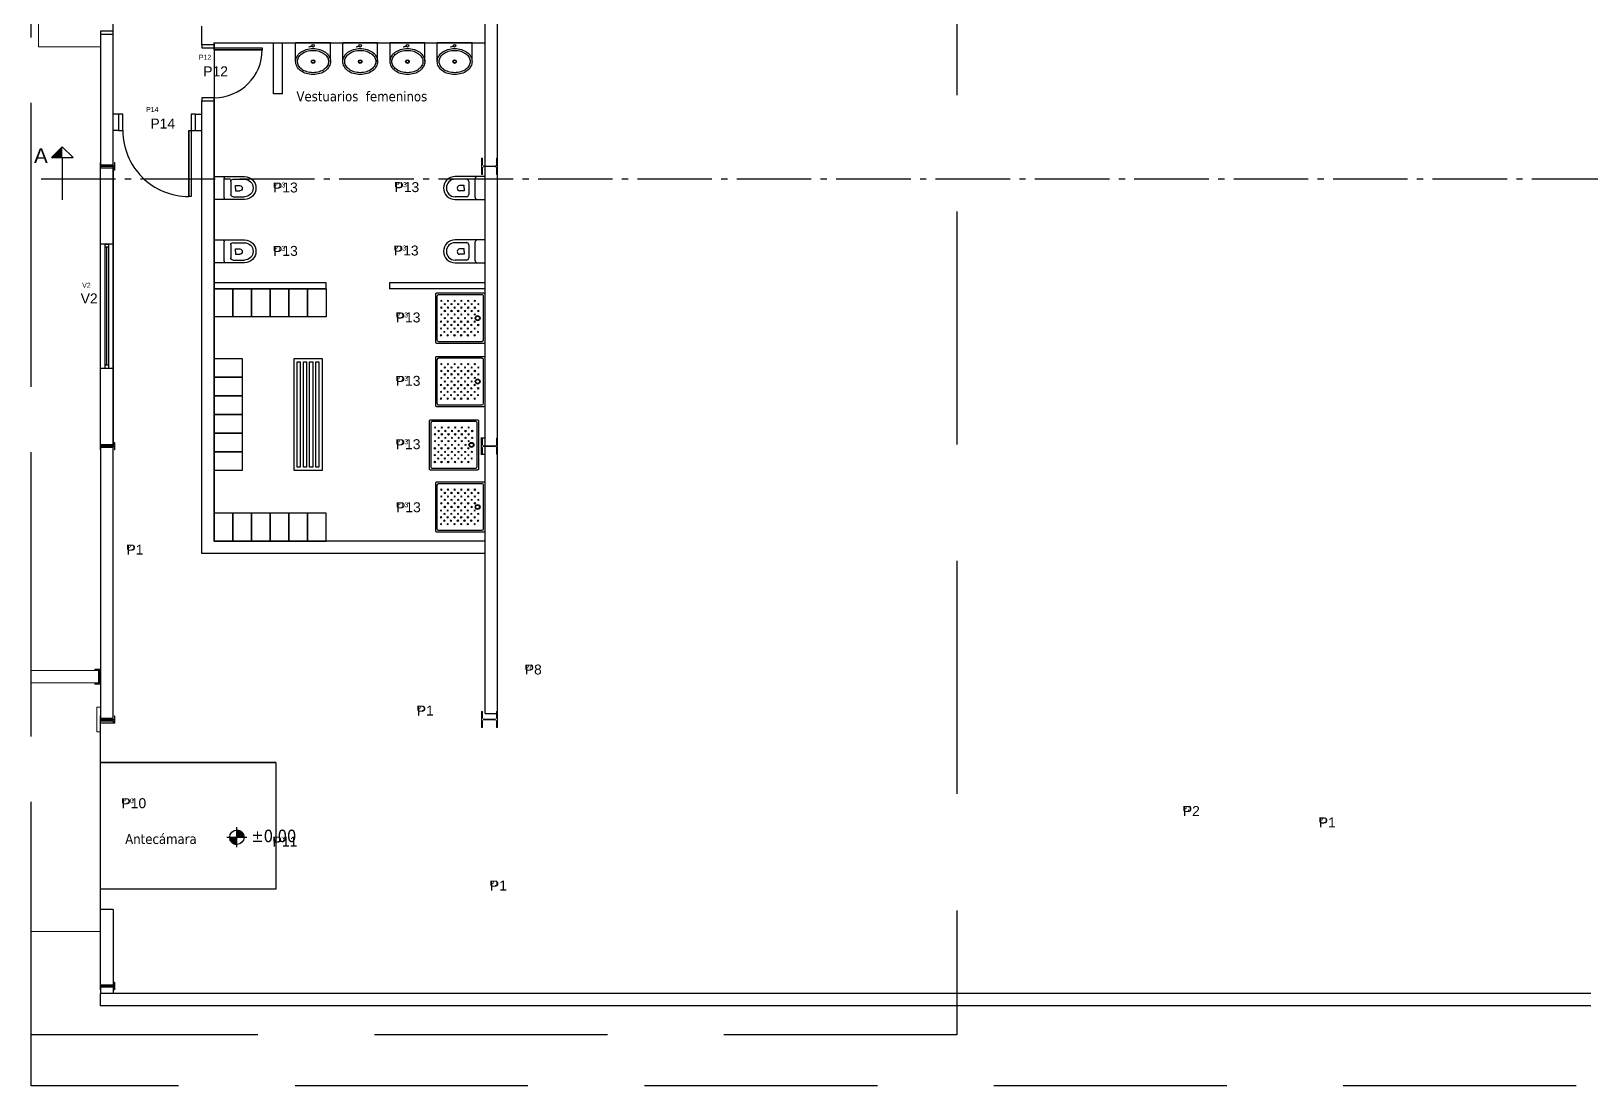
# Model space of a CAD drawing. Header units: metres. Extents: x 335 to 416, y -99 to 49.
# Drawn here: x 334.88 to 359.99, y -98.77 to -81.8 of the extents above; entities that cross this region are included whole.
import ezdxf

# ---------------------------------------------------------------- set-up
doc = ezdxf.new("R2010")
doc.units = ezdxf.units.M
doc.linetypes.add('ACAD_ISO04W100', pattern=[30, 24, -3, 0, -3])
doc.linetypes.add('HIDDEN', pattern=[0.375, 0.25, -0.125])
for name, color, linetype in [('00.02 TEXTO 2', 8, 'Continuous'), ('00.03 EJES SECCIONES', 2, 'Continuous'), ('05.01 TABIQUERÍA EXISTENTE', 8, 'Continuous'), ('05.02 CERRAMIENTOS ALVEOLARES', 8, 'Continuous'), ('05.02 CERRAMIENTOS BLOQUES', 7, 'Continuous'), ('05.04 ENFOSCADO ALICATADO', 251, 'Continuous'), ('05.04 TRASD OMEGA PLADUR', 251, 'Continuous'), ('06.02 PAVIMENTOS', 8, 'Continuous'), ('07.01 CARPINTERIA', 253, 'Continuous'), ('07.01 CARPINTERIA MEMORIA 1_100', 5, 'Continuous'), ('07.01 CARPINTERIA MEMORIA 1_50', 5, 'Continuous'), ('07.01 CARPINTERIA PANEL MEMORIA 1_100', 150, 'Continuous'), ('07.01 CARPINTERIA PANEL MEMORIA 1_50', 5, 'Continuous'), ('10.02 MOBILIARIO', 4, 'Continuous'), ('10.02 SANITARIO', 4, 'Continuous')]:
    doc.layers.add(name, color=color, linetype=linetype)
doc.layers.add('01.01 URBANIZACIÓN', color=8, linetype='Continuous', lineweight=5)
doc.layers.add('04.01 PILARES', color=7, linetype='Continuous', lineweight=5)
doc.layers.add('99_NO_IMPRIME', color=7, linetype='Continuous', plot=False)
doc.styles.add('Civilport', font='tahoma.ttf')
doc.styles.get("Standard").update_dxf_attribs({"font": 'arial.ttf'})

# ---------------------------------------------------------------- blocks, each defined once
blk = doc.blocks.new('0ipe0240')
at = {"ltscale": 0.009}
for p, q in [((-0.06, 0.1102), (-0.06, 0.12)), ((-0.06, 0.12), (0.06, 0.12)), ((-0.06, 0.1102), (-0.0151, 0.1102)), ((-0.0031, -0.0982), (-0.0031, 0.0982)), ((-0.0031, 0), (0.0031, 0)), ((0.0031, -0.0982), (0.0031, 0.0982)), ((0.06, 0.1102), (0.0151, 0.1102)), ((0.06, 0.12), (0.06, 0.1102)), ((-0.0151, -0.1102), (-0.06, -0.1102)), ((-0.06, -0.12), (-0.06, -0.1102)), ((0.06, -0.12), (-0.06, -0.12)), ((0.0151, -0.1102), (0.06, -0.1102)), ((0.06, -0.1102), (0.06, -0.12))]:
    blk.add_line(p, q, dxfattribs=at)
for centre, start, end in [((-0.0151, 0.0982), 0, 90), ((0.0151, 0.0982), 90, 180), ((-0.0151, -0.0982), 270, 0), ((0.0151, -0.0982), 180, 270)]:
    blk.add_arc(centre, 0.012, start, end, dxfattribs=at)
blk = doc.blocks.new('0heb0260')
at = {"ltscale": 0.009}
for p, q in [((-0.13, 0.1125), (-0.13, 0.13)), ((-0.13, 0.13), (0.13, 0.13)), ((-0.029, 0.1125), (-0.13, 0.1125)), ((-0.005, -0.0885), (-0.005, 0.0885)), ((0.005, 0), (-0.005, 0)), ((0.005, -0.0885), (0.005, 0.0885)), ((0.029, 0.1125), (0.13, 0.1125)), ((0.13, 0.13), (0.13, 0.1125)), ((-0.13, -0.1125), (-0.029, -0.1125)), ((-0.13, -0.13), (-0.13, -0.1125)), ((0.13, -0.13), (-0.13, -0.13)), ((0.13, -0.1125), (0.029, -0.1125)), ((0.13, -0.1125), (0.13, -0.13))]:
    blk.add_line(p, q, dxfattribs=at)
for centre, start, end in [((-0.029, 0.0885), 360, 90), ((0.029, 0.0885), 90, 180), ((-0.029, -0.0885), 270, 360), ((0.029, -0.0885), 180, 270)]:
    blk.add_arc(centre, 0.024, start, end, dxfattribs=at)
blk = doc.blocks.new('LAVABO')
at = {"layer": '10.02 SANITARIO'}
for p, q in [((4012.732, -1041.449), (4013.031, -1041.449)), ((4013.031, -1042.009), (4013.031, -1041.449)), ((4012.732, -1042.009), (4013.031, -1042.009))]:
    blk.add_line(p, q, dxfattribs=at)
for points in [[(4012.732, -1042.009, -0.126822), (4012.655, -1041.989, -0.10607), (4012.583, -1041.927, -0.085783), (4012.539, -1041.84, -0.075445), (4012.522, -1041.729, -0.075445), (4012.539, -1041.619, -0.085783), (4012.583, -1041.531, -0.10607), (4012.655, -1041.469, -0.126822), (4012.732, -1041.449, -0.126822), (4012.809, -1041.469, -0.10607), (4012.88, -1041.531, -0.085783), (4012.925, -1041.619, -0.075445), (4012.942, -1041.729, -0.075445), (4012.925, -1041.84, -0.085783), (4012.88, -1041.927, -0.10607), (4012.809, -1041.989, -0.126822)], [(4012.732, -1041.979, -0.126822), (4012.669, -1041.963, -0.10607), (4012.607, -1041.909, -0.085783), (4012.567, -1041.831, -0.075445), (4012.552, -1041.729, -0.075445), (4012.567, -1041.628, -0.085783), (4012.607, -1041.549, -0.10607), (4012.669, -1041.495, -0.126822), (4012.732, -1041.479, -0.126822), (4012.795, -1041.495, -0.10607), (4012.856, -1041.549, -0.085783), (4012.897, -1041.628, -0.075445), (4012.912, -1041.729, -0.075445), (4012.897, -1041.831, -0.085783), (4012.856, -1041.909, -0.10607), (4012.795, -1041.963, -0.126822)]]:
    blk.add_lwpolyline(points, format="xyb", close=True, dxfattribs=at)
blk.add_lwpolyline([(4012.961, -1041.669), (4012.967, -1041.667), (4012.982, -1041.708), (4012.976, -1041.711)], close=True, dxfattribs=at)
for centre, radius in [((4012.732, -1041.729), 0.0296), ((4012.732, -1041.729), 0.0225), ((4012.986, -1041.729), 0.021)]:
    blk.add_circle(centre, radius, dxfattribs=at)
blk = doc.blocks.new('MOBILIARIO.TAZA')
at = {"layer": '10.02 SANITARIO'}
for p, q in [((156.475, 89.633), (156.475, 89.633)), ((156.475, 89.633), (156.475, 89.312)), ((156.52, 89.45), (156.52, 89.633)), ((156.763, 89.413), (156.558, 89.413)), ((156.613, 89.488), (156.613, 89.56)), ((156.657, 89.488), (156.613, 89.488)), ((156.657, 89.488), (156.701, 89.488)), ((156.701, 89.488), (156.701, 89.56)), ((156.8, 89.45), (156.8, 89.633)), ((156.845, 89.349), (156.845, 89.633)), ((156.845, 89.633), (156.845, 89.633)), ((156.475, 89.312), (156.475, 89.16)), ((156.488, 89.148), (156.833, 89.148)), ((156.505, 89.308), (156.815, 89.308)), ((156.845, 89.16), (156.845, 89.349)), ((156.845, 89.278), (156.845, 89.278))]:
    blk.add_line(p, q, dxfattribs=at)
for centre, radius, start, end in [((156.66, 89.633), 0.185, 0, 180), ((156.66, 89.633), 0.14, 0, 180), ((156.558, 89.45), 0.0375, 180, 270), ((156.654, 89.557), 0.0409, 85.3844, 176.4257), ((156.66, 89.557), 0.0409, 3.5743, 94.6156), ((156.763, 89.45), 0.0375, 270, 0), ((156.505, 89.278), 0.03, 90, 180), ((156.488, 89.16), 0.0125, 180, 270), ((156.815, 89.278), 0.03, 0, 90), ((156.833, 89.16), 0.0125, 270, 0)]:
    blk.add_arc(centre, radius, start, end, dxfattribs=at)
blk = doc.blocks.new('PLATO')
at = {"layer": '10.02 SANITARIO'}
for p, q in [((4012.579, -1038.707), (4011.879, -1038.707)), ((4011.854, -1038.732), (4011.854, -1039.432)), ((4011.954, -1038.758), (4011.947, -1038.773)), ((4011.947, -1038.773), (4011.954, -1038.787)), ((4011.954, -1038.866), (4011.947, -1038.881)), ((4011.947, -1038.881), (4011.954, -1038.895)), ((4011.96, -1038.773), (4011.954, -1038.758)), ((4011.954, -1038.787), (4011.96, -1038.773)), ((4011.96, -1038.881), (4011.954, -1038.866)), ((4011.954, -1038.895), (4011.96, -1038.881)), ((4012.009, -1038.812), (4012.002, -1038.827)), ((4012.002, -1038.827), (4012.009, -1038.841)), ((4012.009, -1038.92), (4012.002, -1038.935)), ((4012.002, -1038.935), (4012.009, -1038.949)), ((4012.015, -1038.827), (4012.009, -1038.812)), ((4012.009, -1038.841), (4012.015, -1038.827)), ((4012.015, -1038.935), (4012.009, -1038.92)), ((4012.009, -1038.949), (4012.015, -1038.935)), ((4012.064, -1038.758), (4012.057, -1038.773)), ((4012.057, -1038.773), (4012.064, -1038.787)), ((4012.064, -1038.866), (4012.057, -1038.881)), ((4012.057, -1038.881), (4012.064, -1038.895)), ((4012.07, -1038.773), (4012.064, -1038.758)), ((4012.064, -1038.787), (4012.07, -1038.773)), ((4012.07, -1038.881), (4012.064, -1038.866)), ((4012.064, -1038.895), (4012.07, -1038.881)), ((4012.119, -1038.815), (4012.112, -1038.829)), ((4012.112, -1038.829), (4012.119, -1038.844)), ((4012.119, -1038.923), (4012.112, -1038.937)), ((4012.112, -1038.937), (4012.119, -1038.952)), ((4012.125, -1038.829), (4012.119, -1038.815)), ((4012.119, -1038.844), (4012.125, -1038.829)), ((4012.125, -1038.937), (4012.119, -1038.923)), ((4012.119, -1038.952), (4012.125, -1038.937)), ((4012.174, -1038.758), (4012.167, -1038.773)), ((4012.167, -1038.773), (4012.174, -1038.787)), ((4012.174, -1038.866), (4012.167, -1038.881)), ((4012.167, -1038.881), (4012.174, -1038.895)), ((4012.18, -1038.773), (4012.174, -1038.758)), ((4012.174, -1038.787), (4012.18, -1038.773)), ((4012.18, -1038.881), (4012.174, -1038.866)), ((4012.174, -1038.895), (4012.18, -1038.881)), ((4012.229, -1038.819), (4012.222, -1038.833)), ((4012.222, -1038.833), (4012.229, -1038.848)), ((4012.229, -1038.927), (4012.222, -1038.941)), ((4012.222, -1038.941), (4012.229, -1038.956)), ((4012.235, -1038.833), (4012.229, -1038.819)), ((4012.229, -1038.848), (4012.235, -1038.833)), ((4012.235, -1038.941), (4012.229, -1038.927)), ((4012.229, -1038.956), (4012.235, -1038.941)), ((4012.289, -1038.762), (4012.282, -1038.776)), ((4012.282, -1038.776), (4012.289, -1038.791)), ((4012.289, -1038.87), (4012.282, -1038.884)), ((4012.282, -1038.884), (4012.289, -1038.899)), ((4012.295, -1038.776), (4012.289, -1038.762)), ((4012.289, -1038.791), (4012.295, -1038.776)), ((4012.295, -1038.884), (4012.289, -1038.87)), ((4012.289, -1038.899), (4012.295, -1038.884)), ((4012.344, -1038.819), (4012.337, -1038.833)), ((4012.337, -1038.833), (4012.344, -1038.848)), ((4012.344, -1038.927), (4012.337, -1038.941)), ((4012.337, -1038.941), (4012.344, -1038.956)), ((4012.35, -1038.833), (4012.344, -1038.819)), ((4012.344, -1038.848), (4012.35, -1038.833)), ((4012.35, -1038.941), (4012.344, -1038.927)), ((4012.344, -1038.956), (4012.35, -1038.941)), ((4012.399, -1038.762), (4012.392, -1038.776)), ((4012.392, -1038.776), (4012.399, -1038.791)), ((4012.399, -1038.87), (4012.392, -1038.884)), ((4012.392, -1038.884), (4012.399, -1038.899)), ((4012.405, -1038.776), (4012.399, -1038.762)), ((4012.399, -1038.791), (4012.405, -1038.776)), ((4012.405, -1038.884), (4012.399, -1038.87)), ((4012.399, -1038.899), (4012.405, -1038.884)), ((4012.454, -1038.819), (4012.447, -1038.833)), ((4012.447, -1038.833), (4012.454, -1038.848)), ((4012.454, -1038.927), (4012.447, -1038.941)), ((4012.447, -1038.941), (4012.454, -1038.956)), ((4012.46, -1038.833), (4012.454, -1038.819)), ((4012.454, -1038.848), (4012.46, -1038.833)), ((4012.46, -1038.941), (4012.454, -1038.927)), ((4012.454, -1038.956), (4012.46, -1038.941)), ((4012.509, -1038.762), (4012.502, -1038.776)), ((4012.502, -1038.776), (4012.509, -1038.791)), ((4012.509, -1038.87), (4012.502, -1038.884)), ((4012.502, -1038.884), (4012.509, -1038.899)), ((4012.515, -1038.776), (4012.509, -1038.762)), ((4012.509, -1038.791), (4012.515, -1038.776)), ((4012.515, -1038.884), (4012.509, -1038.87)), ((4012.509, -1038.899), (4012.515, -1038.884)), ((4012.604, -1039.432), (4012.604, -1038.732)), ((4011.954, -1038.974), (4011.947, -1038.989)), ((4011.947, -1038.989), (4011.954, -1039.003)), ((4011.954, -1039.082), (4011.947, -1039.097)), ((4011.947, -1039.097), (4011.954, -1039.111)), ((4011.954, -1039.19), (4011.947, -1039.205)), ((4011.947, -1039.205), (4011.954, -1039.219)), ((4011.96, -1038.989), (4011.954, -1038.974)), ((4011.954, -1039.003), (4011.96, -1038.989)), ((4011.96, -1039.097), (4011.954, -1039.082)), ((4011.954, -1039.111), (4011.96, -1039.097)), ((4011.96, -1039.205), (4011.954, -1039.19)), ((4011.954, -1039.219), (4011.96, -1039.205)), ((4012.009, -1039.028), (4012.002, -1039.043)), ((4012.002, -1039.043), (4012.009, -1039.057)), ((4012.009, -1039.136), (4012.002, -1039.151)), ((4012.002, -1039.151), (4012.009, -1039.165)), ((4012.015, -1039.043), (4012.009, -1039.028)), ((4012.009, -1039.057), (4012.015, -1039.043)), ((4012.015, -1039.151), (4012.009, -1039.136)), ((4012.009, -1039.165), (4012.015, -1039.151)), ((4012.064, -1038.974), (4012.057, -1038.989)), ((4012.057, -1038.989), (4012.064, -1039.003)), ((4012.064, -1039.082), (4012.057, -1039.097)), ((4012.057, -1039.097), (4012.064, -1039.111)), ((4012.064, -1039.19), (4012.057, -1039.205)), ((4012.057, -1039.205), (4012.064, -1039.219)), ((4012.07, -1038.989), (4012.064, -1038.974)), ((4012.064, -1039.003), (4012.07, -1038.989)), ((4012.07, -1039.097), (4012.064, -1039.082)), ((4012.064, -1039.111), (4012.07, -1039.097)), ((4012.07, -1039.205), (4012.064, -1039.19)), ((4012.064, -1039.219), (4012.07, -1039.205)), ((4012.119, -1039.031), (4012.112, -1039.045)), ((4012.112, -1039.045), (4012.119, -1039.06)), ((4012.119, -1039.139), (4012.112, -1039.153)), ((4012.112, -1039.153), (4012.119, -1039.168)), ((4012.125, -1039.045), (4012.119, -1039.031)), ((4012.119, -1039.06), (4012.125, -1039.045)), ((4012.125, -1039.153), (4012.119, -1039.139)), ((4012.119, -1039.168), (4012.125, -1039.153)), ((4012.174, -1038.974), (4012.167, -1038.989)), ((4012.167, -1038.989), (4012.174, -1039.003)), ((4012.174, -1039.082), (4012.167, -1039.097)), ((4012.167, -1039.097), (4012.174, -1039.111)), ((4012.174, -1039.19), (4012.167, -1039.205)), ((4012.167, -1039.205), (4012.174, -1039.219)), ((4012.18, -1038.989), (4012.174, -1038.974)), ((4012.174, -1039.003), (4012.18, -1038.989)), ((4012.18, -1039.097), (4012.174, -1039.082)), ((4012.174, -1039.111), (4012.18, -1039.097)), ((4012.18, -1039.205), (4012.174, -1039.19)), ((4012.174, -1039.219), (4012.18, -1039.205)), ((4012.229, -1039.035), (4012.222, -1039.049)), ((4012.222, -1039.049), (4012.229, -1039.064)), ((4012.229, -1039.143), (4012.222, -1039.157)), ((4012.222, -1039.157), (4012.229, -1039.172)), ((4012.235, -1039.049), (4012.229, -1039.035)), ((4012.229, -1039.064), (4012.235, -1039.049)), ((4012.235, -1039.157), (4012.229, -1039.143)), ((4012.229, -1039.172), (4012.235, -1039.157)), ((4012.289, -1038.978), (4012.282, -1038.992)), ((4012.282, -1038.992), (4012.289, -1039.007)), ((4012.289, -1039.086), (4012.282, -1039.1)), ((4012.282, -1039.1), (4012.289, -1039.115)), ((4012.289, -1039.194), (4012.282, -1039.208)), ((4012.282, -1039.208), (4012.289, -1039.223)), ((4012.295, -1038.992), (4012.289, -1038.978)), ((4012.289, -1039.007), (4012.295, -1038.992)), ((4012.295, -1039.1), (4012.289, -1039.086)), ((4012.289, -1039.115), (4012.295, -1039.1)), ((4012.295, -1039.208), (4012.289, -1039.194)), ((4012.289, -1039.223), (4012.295, -1039.208)), ((4012.344, -1039.035), (4012.337, -1039.049)), ((4012.337, -1039.049), (4012.344, -1039.064)), ((4012.344, -1039.143), (4012.337, -1039.157)), ((4012.337, -1039.157), (4012.344, -1039.172)), ((4012.35, -1039.049), (4012.344, -1039.035)), ((4012.344, -1039.064), (4012.35, -1039.049)), ((4012.35, -1039.157), (4012.344, -1039.143)), ((4012.344, -1039.172), (4012.35, -1039.157)), ((4012.399, -1038.978), (4012.392, -1038.992)), ((4012.392, -1038.992), (4012.399, -1039.007)), ((4012.399, -1039.086), (4012.392, -1039.1)), ((4012.392, -1039.1), (4012.399, -1039.115)), ((4012.399, -1039.194), (4012.392, -1039.208)), ((4012.392, -1039.208), (4012.399, -1039.223)), ((4012.405, -1038.992), (4012.399, -1038.978)), ((4012.399, -1039.007), (4012.405, -1038.992)), ((4012.405, -1039.1), (4012.399, -1039.086)), ((4012.399, -1039.115), (4012.405, -1039.1)), ((4012.405, -1039.208), (4012.399, -1039.194)), ((4012.399, -1039.223), (4012.405, -1039.208)), ((4012.454, -1039.035), (4012.447, -1039.049)), ((4012.447, -1039.049), (4012.454, -1039.064)), ((4012.454, -1039.143), (4012.447, -1039.157)), ((4012.447, -1039.157), (4012.454, -1039.172)), ((4012.46, -1039.049), (4012.454, -1039.035)), ((4012.454, -1039.064), (4012.46, -1039.049)), ((4012.46, -1039.157), (4012.454, -1039.143)), ((4012.454, -1039.172), (4012.46, -1039.157)), ((4012.509, -1038.978), (4012.502, -1038.992)), ((4012.502, -1038.992), (4012.509, -1039.007)), ((4012.509, -1039.086), (4012.502, -1039.1)), ((4012.502, -1039.1), (4012.509, -1039.115)), ((4012.509, -1039.194), (4012.502, -1039.208)), ((4012.502, -1039.208), (4012.509, -1039.223)), ((4012.515, -1038.992), (4012.509, -1038.978)), ((4012.509, -1039.007), (4012.515, -1038.992)), ((4012.515, -1039.1), (4012.509, -1039.086)), ((4012.509, -1039.115), (4012.515, -1039.1)), ((4012.515, -1039.208), (4012.509, -1039.194)), ((4012.509, -1039.223), (4012.515, -1039.208)), ((4011.879, -1039.457), (4012.579, -1039.457)), ((4011.954, -1039.298), (4011.947, -1039.313)), ((4011.947, -1039.313), (4011.954, -1039.327)), ((4011.96, -1039.313), (4011.954, -1039.298)), ((4011.954, -1039.327), (4011.96, -1039.313)), ((4012.009, -1039.244), (4012.002, -1039.259)), ((4012.002, -1039.259), (4012.009, -1039.273)), ((4012.009, -1039.352), (4012.002, -1039.367)), ((4012.002, -1039.367), (4012.009, -1039.381)), ((4012.015, -1039.259), (4012.009, -1039.244)), ((4012.009, -1039.273), (4012.015, -1039.259)), ((4012.015, -1039.367), (4012.009, -1039.352)), ((4012.009, -1039.381), (4012.015, -1039.367)), ((4012.064, -1039.298), (4012.057, -1039.313)), ((4012.057, -1039.313), (4012.064, -1039.327)), ((4012.07, -1039.313), (4012.064, -1039.298)), ((4012.064, -1039.327), (4012.07, -1039.313)), ((4012.119, -1039.247), (4012.112, -1039.261)), ((4012.112, -1039.261), (4012.119, -1039.276)), ((4012.119, -1039.355), (4012.112, -1039.369)), ((4012.112, -1039.369), (4012.119, -1039.384)), ((4012.125, -1039.261), (4012.119, -1039.247)), ((4012.119, -1039.276), (4012.125, -1039.261)), ((4012.125, -1039.369), (4012.119, -1039.355)), ((4012.119, -1039.384), (4012.125, -1039.369)), ((4012.174, -1039.298), (4012.167, -1039.313)), ((4012.167, -1039.313), (4012.174, -1039.327)), ((4012.18, -1039.313), (4012.174, -1039.298)), ((4012.174, -1039.327), (4012.18, -1039.313)), ((4012.229, -1039.251), (4012.222, -1039.265)), ((4012.222, -1039.265), (4012.229, -1039.28)), ((4012.235, -1039.265), (4012.229, -1039.251)), ((4012.229, -1039.28), (4012.235, -1039.265)), ((4012.289, -1039.302), (4012.282, -1039.316)), ((4012.282, -1039.316), (4012.289, -1039.331)), ((4012.295, -1039.316), (4012.289, -1039.302)), ((4012.289, -1039.331), (4012.295, -1039.316)), ((4012.344, -1039.251), (4012.337, -1039.265)), ((4012.337, -1039.265), (4012.344, -1039.28)), ((4012.344, -1039.359), (4012.337, -1039.373)), ((4012.337, -1039.373), (4012.344, -1039.388)), ((4012.35, -1039.265), (4012.344, -1039.251)), ((4012.344, -1039.28), (4012.35, -1039.265)), ((4012.35, -1039.373), (4012.344, -1039.359)), ((4012.344, -1039.388), (4012.35, -1039.373)), ((4012.399, -1039.302), (4012.392, -1039.316)), ((4012.392, -1039.316), (4012.399, -1039.331)), ((4012.405, -1039.316), (4012.399, -1039.302)), ((4012.399, -1039.331), (4012.405, -1039.316)), ((4012.454, -1039.251), (4012.447, -1039.265)), ((4012.447, -1039.265), (4012.454, -1039.28)), ((4012.454, -1039.359), (4012.447, -1039.373)), ((4012.447, -1039.373), (4012.454, -1039.388)), ((4012.46, -1039.265), (4012.454, -1039.251)), ((4012.454, -1039.28), (4012.46, -1039.265)), ((4012.46, -1039.373), (4012.454, -1039.359)), ((4012.454, -1039.388), (4012.46, -1039.373)), ((4012.509, -1039.302), (4012.502, -1039.316)), ((4012.502, -1039.316), (4012.509, -1039.331)), ((4012.515, -1039.316), (4012.509, -1039.302)), ((4012.509, -1039.331), (4012.515, -1039.316))]:
    blk.add_line(p, q, dxfattribs=at)
blk.add_lwpolyline([(4012.629, -1039.464), (4012.629, -1038.7, 0.414214), (4012.611, -1038.682), (4011.847, -1038.682, 0.414214), (4011.829, -1038.7), (4011.829, -1039.464, 0.414214), (4011.847, -1039.482), (4012.611, -1039.482, 0.414214)], format="xyb", close=True, dxfattribs=at)
for radius in [0.0401, 0.03]:
    blk.add_circle((4012.229, -1039.362), radius, dxfattribs=at)
for centre, start, end in [((4011.879, -1038.732), 90, 180), ((4012.579, -1038.732), 0, 90), ((4011.879, -1039.432), 180, 270), ((4012.579, -1039.432), 270, 0)]:
    blk.add_arc(centre, 0.025, start, end, dxfattribs=at)
blk = doc.blocks.new('CARPINTERÍA.PTA82')
at = {"layer": '07.01 CARPINTERIA'}
blk.add_line((313.441, 100.118), (312.641, 100.118), dxfattribs=at)
for points in [[(313.441, 100.918), (313.641, 100.918), (313.641, 100.97), (313.441, 100.97)], [(313.441, 100.088), (312.641, 100.088), (312.641, 100.118), (313.441, 100.118)], [(313.441, 100.037), (313.641, 100.037), (313.641, 100.088), (313.441, 100.088)]]:
    blk.add_lwpolyline(points, close=True, dxfattribs=at)
blk.add_arc((313.441, 100.118), 0.8, 90, 180, dxfattribs=at)
blk = doc.blocks.new('FLECHA_EJES')
at = {"layer": '00.03 EJES SECCIONES', "linetype": 'ACAD_ISO04W100', "ltscale": 0.05}
for p, q in [((-0.174, 0.341), (0, 0.515)), ((0, 0.515), (0.174, 0.341)), ((-0.174, 0.341), (0.174, 0.341)), ((0, 0.341), (0, -0.341))]:
    blk.add_line(p, q, dxfattribs=at)
blk.add_solid([(-0.174, 0.341), (0, 0.341), (0, 0.515)], dxfattribs=at)
blk = doc.blocks.new('0upn0240')
at = {"ltscale": 0.009}
blk.add_line((0, 0), (0.01, 0), dxfattribs=at)
blk.add_lwpolyline([(0, -0.12), (0.085, -0.12), (0.085, -0.118, 0.377869), (0.079, -0.112), (0.021, -0.104, -0.377869), (0.01, -0.091), (0.01, 0.091, -0.377869), (0.021, 0.104), (0.079, 0.112, 0.377869), (0.085, 0.118), (0.085, 0.12), (0, 0.12)], format="xyb", close=True)
blk = doc.blocks.new('*X47')
at = {"color": 0}
for p, q in [((52.733, 222.945), (52.764, 222.945)), ((52.733, 222.941), (52.79, 222.941)), ((52.733, 222.938), (52.806, 222.938)), ((52.733, 222.934), (52.82, 222.934)), ((52.733, 222.93), (52.831, 222.93)), ((52.733, 222.926), (52.842, 222.926)), ((52.733, 222.923), (52.851, 222.923)), ((52.733, 222.919), (52.859, 222.919)), ((52.733, 222.915), (52.867, 222.915)), ((52.733, 222.911), (52.874, 222.911)), ((52.733, 222.907), (52.881, 222.907)), ((52.733, 222.904), (52.888, 222.904)), ((52.733, 222.9), (52.894, 222.9)), ((52.733, 222.896), (52.899, 222.896)), ((52.733, 222.893), (52.905, 222.893)), ((52.733, 222.889), (52.91, 222.889)), ((52.733, 222.885), (52.915, 222.885)), ((52.733, 222.881), (52.92, 222.881)), ((52.733, 222.877), (52.924, 222.877)), ((52.733, 222.874), (52.929, 222.874)), ((52.733, 222.87), (52.933, 222.87)), ((52.733, 222.866), (52.937, 222.866)), ((52.733, 222.863), (52.941, 222.863)), ((52.733, 222.859), (52.945, 222.859)), ((52.733, 222.855), (52.949, 222.855)), ((52.733, 222.851), (52.952, 222.851)), ((52.733, 222.847), (52.956, 222.847)), ((52.733, 222.844), (52.959, 222.844)), ((52.733, 222.84), (52.962, 222.84)), ((52.733, 222.836), (52.965, 222.836)), ((52.733, 222.833), (52.968, 222.833)), ((52.733, 222.829), (52.971, 222.829)), ((52.733, 222.825), (52.974, 222.825)), ((52.733, 222.821), (52.977, 222.821)), ((52.733, 222.817), (52.979, 222.817)), ((52.733, 222.814), (52.982, 222.814)), ((52.733, 222.81), (52.985, 222.81)), ((52.733, 222.806), (52.987, 222.806)), ((52.733, 222.803), (52.989, 222.803)), ((52.733, 222.799), (52.991, 222.799)), ((52.733, 222.795), (52.994, 222.795)), ((52.733, 222.791), (52.996, 222.791)), ((52.733, 222.787), (52.998, 222.787)), ((52.733, 222.784), (53, 222.784)), ((52.733, 222.78), (53.002, 222.78)), ((52.733, 222.776), (53.003, 222.776)), ((52.733, 222.773), (53.005, 222.773)), ((52.733, 222.769), (53.007, 222.769)), ((52.733, 222.765), (53.009, 222.765)), ((52.733, 222.761), (53.01, 222.761)), ((52.733, 222.757), (53.012, 222.757)), ((52.733, 222.754), (53.013, 222.754)), ((52.733, 222.75), (53.015, 222.75)), ((52.733, 222.746), (53.016, 222.746)), ((52.733, 222.743), (53.017, 222.743)), ((52.733, 222.739), (53.018, 222.739)), ((52.733, 222.735), (53.02, 222.735)), ((52.733, 222.731), (53.021, 222.731)), ((52.733, 222.727), (53.022, 222.727)), ((52.733, 222.724), (53.023, 222.724)), ((52.733, 222.72), (53.024, 222.72)), ((52.733, 222.716), (53.025, 222.716)), ((52.733, 222.713), (53.026, 222.713)), ((52.733, 222.709), (53.026, 222.709)), ((52.733, 222.705), (53.027, 222.705)), ((52.733, 222.701), (53.028, 222.701)), ((52.733, 222.697), (53.029, 222.697)), ((52.733, 222.694), (53.029, 222.694)), ((52.733, 222.69), (53.03, 222.69)), ((52.733, 222.686), (53.03, 222.686)), ((52.733, 222.683), (53.031, 222.683)), ((52.733, 222.679), (53.031, 222.679)), ((52.733, 222.675), (53.032, 222.675)), ((52.733, 222.671), (53.032, 222.671)), ((52.733, 222.667), (53.032, 222.667)), ((52.733, 222.664), (53.032, 222.664)), ((52.733, 222.66), (53.033, 222.66)), ((52.733, 222.656), (53.033, 222.656)), ((52.733, 222.653), (53.033, 222.653)), ((52.733, 222.649), (53.033, 222.649))]:
    blk.add_line(p, q, dxfattribs=at)
blk = doc.blocks.new('*X48')
at = {"color": 0}
for p, q in [((52.433, 222.645), (52.733, 222.645)), ((52.433, 222.641), (52.733, 222.641)), ((52.433, 222.637), (52.733, 222.637)), ((52.433, 222.634), (52.733, 222.634)), ((52.433, 222.63), (52.733, 222.63)), ((52.434, 222.626), (52.733, 222.626)), ((52.434, 222.623), (52.733, 222.623)), ((52.434, 222.619), (52.733, 222.619)), ((52.435, 222.615), (52.733, 222.615)), ((52.435, 222.611), (52.733, 222.611)), ((52.435, 222.607), (52.733, 222.607)), ((52.436, 222.604), (52.733, 222.604)), ((52.437, 222.6), (52.733, 222.6)), ((52.437, 222.596), (52.733, 222.596)), ((52.438, 222.593), (52.733, 222.593)), ((52.439, 222.589), (52.733, 222.589)), ((52.439, 222.585), (52.733, 222.585)), ((52.44, 222.581), (52.733, 222.581)), ((52.441, 222.577), (52.733, 222.577)), ((52.442, 222.574), (52.733, 222.574)), ((52.443, 222.57), (52.733, 222.57)), ((52.444, 222.566), (52.733, 222.566)), ((52.445, 222.562), (52.733, 222.562)), ((52.446, 222.559), (52.733, 222.559)), ((52.447, 222.555), (52.733, 222.555)), ((52.448, 222.551), (52.733, 222.551)), ((52.45, 222.548), (52.733, 222.548)), ((52.451, 222.544), (52.733, 222.544)), ((52.452, 222.54), (52.733, 222.54)), ((52.454, 222.536), (52.733, 222.536)), ((52.455, 222.532), (52.733, 222.532)), ((52.457, 222.529), (52.733, 222.529)), ((52.459, 222.525), (52.733, 222.525)), ((52.46, 222.521), (52.733, 222.521)), ((52.462, 222.518), (52.733, 222.518)), ((52.464, 222.514), (52.733, 222.514)), ((52.466, 222.51), (52.733, 222.51)), ((52.468, 222.506), (52.733, 222.506)), ((52.47, 222.502), (52.733, 222.502)), ((52.472, 222.499), (52.733, 222.499)), ((52.474, 222.495), (52.733, 222.495)), ((52.476, 222.491), (52.733, 222.491)), ((52.479, 222.488), (52.733, 222.488)), ((52.481, 222.484), (52.733, 222.484)), ((52.483, 222.48), (52.733, 222.48)), ((52.486, 222.476), (52.733, 222.476)), ((52.489, 222.472), (52.733, 222.472)), ((52.491, 222.469), (52.733, 222.469)), ((52.494, 222.465), (52.733, 222.465)), ((52.497, 222.461), (52.733, 222.461)), ((52.5, 222.458), (52.733, 222.458)), ((52.503, 222.454), (52.733, 222.454)), ((52.506, 222.45), (52.733, 222.45)), ((52.51, 222.446), (52.733, 222.446)), ((52.513, 222.442), (52.733, 222.442)), ((52.517, 222.439), (52.733, 222.439)), ((52.52, 222.435), (52.733, 222.435)), ((52.524, 222.431), (52.733, 222.431)), ((52.528, 222.428), (52.733, 222.428)), ((52.532, 222.424), (52.733, 222.424)), ((52.536, 222.42), (52.733, 222.42)), ((52.541, 222.416), (52.733, 222.416)), ((52.545, 222.412), (52.733, 222.412)), ((52.55, 222.409), (52.733, 222.409)), ((52.555, 222.405), (52.733, 222.405)), ((52.56, 222.401), (52.733, 222.401)), ((52.566, 222.398), (52.733, 222.398)), ((52.572, 222.394), (52.733, 222.394)), ((52.578, 222.39), (52.733, 222.39)), ((52.584, 222.386), (52.733, 222.386)), ((52.591, 222.382), (52.733, 222.382)), ((52.598, 222.379), (52.733, 222.379)), ((52.606, 222.375), (52.733, 222.375)), ((52.614, 222.371), (52.733, 222.371)), ((52.623, 222.368), (52.733, 222.368)), ((52.633, 222.364), (52.733, 222.364)), ((52.644, 222.36), (52.733, 222.36)), ((52.658, 222.356), (52.733, 222.356)), ((52.674, 222.352), (52.733, 222.352)), ((52.698, 222.349), (52.733, 222.349))]:
    blk.add_line(p, q, dxfattribs=at)
blk = doc.blocks.new('1VAR050')
at = {"color": 5}
for p, q in [((-0.092, 0), (0.092, 0)), ((0, -0.092), (0, 0.092))]:
    blk.add_line(p, q, dxfattribs=at)
at = {"color": 4}
blk.add_circle((0, 0), 0.0659, dxfattribs=at)
at = {"color": 4, "xscale": 0.2196586506528888, "yscale": 0.2196586506528888, "zscale": 0.2196586506528888}
for name in ['*X47', '*X48']:
    blk.add_blockref(name, (-11.583, -48.906), dxfattribs=at)

msp = doc.modelspace()

# ---------------------------------------------------------------- linework, layer by layer
at = {"layer": '00.03 EJES SECCIONES', "linetype": 'ACAD_ISO04W100', "ltscale": 0.05}
msp.add_lwpolyline([(335.04, -84.173), (414.755, -84.173)], dxfattribs=at)
at = {"layer": '01.01 URBANIZACIÓN', "ltscale": 0.01}
for p, q in [((334.999, -82.048), (334.999, -80.048)), ((335.999, -82.048), (334.999, -82.048))]:
    msp.add_line(p, q, dxfattribs=at)
at = {"layer": '01.01 URBANIZACIÓN'}
for p, q in [((335.989, -92.938), (336.229, -92.938)), ((334.881, -96.288), (335.999, -96.288))]:
    msp.add_line(p, q, dxfattribs=at)
msp.add_lwpolyline([(334.881, -92.288), (335.963, -92.288), (335.963, -92.088), (334.881, -92.088)], dxfattribs=at)
at = {"layer": '04.01 PILARES'}
for p, q in [((335.999, -92.678), (335.939, -92.678)), ((335.939, -92.678), (335.939, -93.078)), ((335.939, -93.078), (335.999, -93.078))]:
    msp.add_line(p, q, dxfattribs=at)
at = {"layer": '05.01 TABIQUERÍA EXISTENTE'}
for p, q in [((359.989, -97.288), (335.989, -97.288)), ((335.989, -97.288), (335.989, -97.488)), ((359.989, -97.488), (335.989, -97.488))]:
    msp.add_line(p, q, dxfattribs=at)
at = {"layer": '05.02 CERRAMIENTOS ALVEOLARES'}
for p, q in [((335.999, -81.848), (336.199, -81.848)), ((336.199, -92.938), (335.999, -92.938)), ((336.199, -95.938), (335.999, -95.938)), ((335.999, -97.183), (335.999, -97.288)), ((336.199, -97.183), (336.199, -97.288))]:
    msp.add_line(p, q, dxfattribs=at)
for points in [[(335.999, -81.848), (335.999, -83.95), (336.199, -83.95), (336.199, -81.848)], [(336.199, -95.938), (336.199, -97.153), (335.999, -97.153), (335.999, -92.901), (336.199, -92.901), (336.199, -92.938)], [(335.999, -97.183), (336.199, -97.183)]]:
    msp.add_lwpolyline(points, dxfattribs=at)
for points in [[(336.199, -83.996), (336.199, -88.455), (335.999, -88.455), (335.999, -83.996)], [(336.199, -92.855), (336.199, -88.501), (335.999, -88.501), (335.999, -92.855)]]:
    msp.add_lwpolyline(points, close=True, dxfattribs=at)
at = {"layer": '05.02 CERRAMIENTOS BLOQUES'}
for p, q in [((342.189, -83.968), (342.189, -79.523)), ((342.389, -92.781), (342.389, -79.523)), ((338.929, -82.807), (338.779, -82.807)), ((336.288, -83.133), (336.199, -83.133)), ((337.524, -83.133), (337.629, -83.133)), ((336.288, -83.398), (336.199, -83.398)), ((337.524, -83.398), (337.629, -83.398)), ((342.189, -88.473), (342.189, -83.978)), ((339.629, -85.847), (337.829, -85.846)), ((339.629, -85.947), (339.629, -85.847)), ((342.189, -85.847), (340.649, -85.847)), ((340.649, -85.847), (340.649, -85.947)), ((339.629, -85.947), (337.829, -85.947)), ((342.189, -85.947), (340.649, -85.947)), ((342.189, -92.781), (342.189, -88.483)), ((342.189, -92.781), (342.389, -92.781))]:
    msp.add_line(p, q, dxfattribs=at)
for points in [[(337.629, -82.019), (337.629, -81.715)], [(337.829, -82.019), (337.829, -81.987), (342.189, -81.987)], [(338.779, -82.807), (338.779, -81.987)], [(338.929, -82.807), (338.929, -81.987)], [(342.189, -90.207), (337.629, -90.207), (337.629, -82.918)], [(342.189, -90.007), (337.829, -90.007), (337.829, -82.918)]]:
    msp.add_lwpolyline(points, dxfattribs=at)
at = {"layer": '05.04 ENFOSCADO ALICATADO', "const_width": 0.02}
msp.add_lwpolyline([(337.829, -82.9), (337.829, -81.987), (342.189, -81.987), (342.189, -81.987), (342.189, -81.987), (342.189, -88.348), (342.129, -88.348), (342.129, -88.608), (342.189, -88.608), (342.189, -90.007), (337.829, -90.007), (337.829, -82.9)], dxfattribs=at)
at = {"layer": '05.04 TRASD OMEGA PLADUR', "const_width": 0.02}
msp.add_lwpolyline([(338.699, -74.673), (336.229, -74.673), (336.229, -74.788), (336.199, -74.788), (336.199, -79.343), (336.229, -79.343), (336.229, -79.463), (336.199, -79.463), (336.199, -92.781)], dxfattribs=at)
at = {"layer": '06.02 PAVIMENTOS'}
for p, q in [((338.819, -93.568), (335.999, -93.568)), ((338.819, -93.568), (338.819, -95.608)), ((338.819, -95.608), (335.999, -95.608))]:
    msp.add_line(p, q, dxfattribs=at)
msp.add_lwpolyline([(335.999, -93.568), (338.819, -93.568), (338.819, -95.608), (335.999, -95.608)], dxfattribs=at)
at = {"layer": '07.01 CARPINTERIA'}
msp.add_line((337.829, -82.097), (338.6, -82.097), dxfattribs=at)
for points in [[(336.199, -81.798), (335.999, -81.798), (335.999, -81.848), (336.199, -81.848)], [(337.829, -82.019), (337.629, -82.019), (337.629, -82.068), (337.829, -82.068)], [(337.829, -82.068), (338.6, -82.068), (338.6, -82.097), (337.829, -82.097)], [(337.829, -82.868), (337.629, -82.868), (337.629, -82.918), (337.829, -82.918)], [(336.074, -87.225), (336.074, -85.225), (336.124, -85.225), (336.124, -87.225)]]:
    msp.add_lwpolyline(points, close=True, dxfattribs=at)
for points in [[(336.199, -85.225), (335.999, -85.225)], [(336.124, -85.275), (336.074, -85.275)], [(336.099, -87.175), (336.099, -85.275)], [(336.199, -87.225), (335.999, -87.225)], [(336.124, -87.175), (336.074, -87.175)]]:
    msp.add_lwpolyline(points, dxfattribs=at)
msp.add_arc((337.829, -82.097), 0.771, 270, 0, dxfattribs=at)
at = {"layer": '10.02 MOBILIARIO', "ltscale": 0.1}
for points in [[(337.829, -85.947), (338.129, -85.947), (338.129, -86.397), (337.829, -86.397)], [(338.129, -85.947), (338.429, -85.947), (338.429, -86.397), (338.129, -86.397)], [(338.429, -85.947), (338.729, -85.947), (338.729, -86.397), (338.429, -86.397)], [(338.729, -85.947), (339.029, -85.947), (339.029, -86.397), (338.729, -86.397)], [(339.029, -85.947), (339.329, -85.947), (339.329, -86.397), (339.029, -86.397)], [(339.329, -85.947), (339.629, -85.947), (339.629, -86.397), (339.329, -86.397)], [(337.829, -87.368), (337.829, -87.068), (338.279, -87.068), (338.279, -87.368)], [(339.563, -88.868), (339.113, -88.868), (339.113, -87.068), (339.563, -87.068)], [(339.163, -87.118), (339.213, -87.118), (339.213, -88.818), (339.163, -88.818)], [(339.263, -87.118), (339.313, -87.118), (339.313, -88.818), (339.263, -88.818)], [(339.363, -87.118), (339.413, -87.118), (339.413, -88.818), (339.363, -88.818)], [(339.463, -87.118), (339.513, -87.118), (339.513, -88.818), (339.463, -88.818)], [(337.829, -87.668), (337.829, -87.368), (338.279, -87.368), (338.279, -87.668)], [(337.829, -87.968), (337.829, -87.668), (338.279, -87.668), (338.279, -87.968)], [(337.829, -88.268), (337.829, -87.968), (338.279, -87.968), (338.279, -88.268)], [(337.829, -88.568), (337.829, -88.268), (338.279, -88.268), (338.279, -88.568)], [(337.829, -88.868), (337.829, -88.568), (338.279, -88.568), (338.279, -88.868)], [(337.829, -90.007), (338.129, -90.007), (338.129, -89.557), (337.829, -89.557)], [(338.129, -90.007), (338.429, -90.007), (338.429, -89.557), (338.129, -89.557)], [(338.429, -90.007), (338.729, -90.007), (338.729, -89.557), (338.429, -89.557)], [(338.729, -90.007), (339.029, -90.007), (339.029, -89.557), (338.729, -89.557)], [(339.029, -90.007), (339.329, -90.007), (339.329, -89.557), (339.029, -89.557)], [(339.329, -90.007), (339.629, -90.007), (339.629, -89.557), (339.329, -89.557)]]:
    msp.add_lwpolyline(points, close=True, dxfattribs=at)
at = {"layer": '99_NO_IMPRIME', "color": 1, "linetype": 'HIDDEN', "ltscale": 15}
for points in [[(334.881, -72.27), (416.003, -72.27), (416.003, -98.774), (334.881, -98.774)], [(334.881, -73.451), (349.781, -73.451), (349.781, -97.951), (334.881, -97.951)]]:
    msp.add_lwpolyline(points, close=True, dxfattribs=at)

# ---------------------------------------------------------------- block references
at = {"layer": '00.02 TEXTO 2', "xscale": 1.75, "yscale": 1.75, "zscale": 1.75}
msp.add_blockref('1VAR050', (338.192, -94.773), dxfattribs=at)
at = {"layer": '00.03 EJES SECCIONES', "linetype": 'ACAD_ISO04W100', "ltscale": 0.05}
msp.add_blockref('FLECHA_EJES', (335.381, -84.173), dxfattribs=at)
at = {"layer": '01.01 URBANIZACIÓN', "xscale": -1}
msp.add_blockref('0upn0240', (335.989, -92.188), dxfattribs=at)
at = {"layer": '04.01 PILARES', "rotation": 90}
for name, p in [('0heb0260', (342.259, -83.973)), ('0ipe0240', (336.109, -83.973)), ('0heb0260', (342.259, -88.478)), ('0ipe0240', (336.109, -88.478)), ('0ipe0240', (336.109, -92.878)), ('0heb0260', (342.259, -92.878)), ('0ipe0240', (336.109, -97.168))]:
    msp.add_blockref(name, p, dxfattribs=at)
at = {"layer": '07.01 CARPINTERIA', "xscale": 1.325297524709854, "yscale": 1.325297524709854, "zscale": 1.325297524709854, "rotation": 90.00000434523757}
msp.add_blockref('CARPINTERÍA.PTA82', (470.103, -498.8), dxfattribs=at)
at = {"layer": '10.02 SANITARIO'}
for name, p, rotation in [('LAVABO', (-702.311, -4095.018), 89.99999999999999), ('LAVABO', (-701.551, -4095.018), 89.99999999999999), ('LAVABO', (-700.791, -4095.018), 89.99999999999999), ('LAVABO', (-700.031, -4095.018), 89.99999999999999), ('MOBILIARIO.TAZA', (431.337, -240.982), 90.00000000000001), ('MOBILIARIO.TAZA', (431.337, -242.002), 90.00000000000001), ('PLATO', (-697.294, -4098.646), 89.99999999999999), ('PLATO', (-697.294, -4099.666), 89.99999999999999), ('PLATO', (-697.394, -4100.686), 89.99999999999999), ('PLATO', (-697.294, -4101.686), 89.99999999999999)]:
    msp.add_blockref(name, p, dxfattribs=dict(at, rotation=rotation))
at = {"layer": '10.02 SANITARIO', "xscale": -1, "rotation": 270}
for p in [(248.681, -240.982), (248.681, -242.002)]:
    msp.add_blockref('MOBILIARIO.TAZA', p, dxfattribs=at)

# ---------------------------------------------------------------- texts
at = {"layer": '00.02 TEXTO 2', "attachment_point": 1, "style": 'Civilport'}
for s, width, gutter_width, heights, insert, char_height in [('Vestuarios  femeninos', 2.88518, 1, [0.397], (339.151, -82.767), 0.16), ('%%P0.00', 0.64105, 1, [0], (338.426, -94.651, -0.332), 0.2), ('Antecámara', 8.15126, 12.5, [0], (336.394, -94.721), 0.16)]:
    msp.add_mtext_dynamic_manual_height_columns(s, width=width, gutter_width=gutter_width, heights=heights, dxfattribs=dict(at, insert=insert, char_height=char_height))
at = {"layer": '00.03 EJES SECCIONES', "color": 4, "linetype": 'ACAD_ISO04W100', "ltscale": 0.05, "insert": (334.925, -83.922), "char_height": 0.24, "attachment_point": 7}
msp.add_mtext_dynamic_manual_height_columns('A', width=0.4, gutter_width=1, heights=[0.349], dxfattribs=at)
at = {"layer": '07.01 CARPINTERIA MEMORIA 1_100', "char_height": 0.16, "attachment_point": 1}
for s, insert in [('P12', (337.651, -82.364)), ('P14', (336.8, -83.205)), ('V2', (335.677, -86.02))]:
    msp.add_mtext_dynamic_manual_height_columns(s, width=1.57422, gutter_width=1, heights=[0.691], dxfattribs=dict(at, insert=insert))
at = {"layer": '07.01 CARPINTERIA MEMORIA 1_50', "char_height": 0.08, "attachment_point": 1}
for s, insert in [('P12', (337.581, -82.177)), ('P14', (336.73, -83.018)), ('V2', (335.701, -85.848))]:
    msp.add_mtext_dynamic_manual_height_columns(s, width=1.57422, gutter_width=1, heights=[0.691], dxfattribs=dict(at, insert=insert))
at = {"layer": '07.01 CARPINTERIA PANEL MEMORIA 1_100', "char_height": 0.16, "attachment_point": 1}
for s, insert in [('P13', (338.775, -84.234)), ('P13', (340.73, -84.228)), ('P13', (338.775, -85.254)), ('P13', (340.72, -85.248)), ('P13', (340.75, -86.326)), ('P13', (340.75, -87.346)), ('P13', (340.75, -88.366)), ('P13', (340.755, -89.381)), ('P1', (336.415, -90.062)), ('P8', (342.827, -91.993)), ('P1', (341.089, -92.654)), ('P10', (336.334, -94.145)), ('P2', (353.421, -94.27)), ('P1', (355.61, -94.454)), ('P11', (338.767, -94.762)), ('P1', (342.265, -95.471))]:
    msp.add_mtext_dynamic_manual_height_columns(s, width=1.57422, gutter_width=1, heights=[0.691], dxfattribs=dict(at, insert=insert))
at = {"layer": '07.01 CARPINTERIA PANEL MEMORIA 1_50', "char_height": 0.08, "attachment_point": 1}
for s, insert in [('P13', (338.775, -84.234)), ('P13', (340.73, -84.228)), ('P13', (338.775, -85.254)), ('P13', (340.72, -85.248)), ('P13', (340.75, -86.326)), ('P13', (340.75, -87.346)), ('P13', (340.75, -88.366)), ('P13', (340.755, -89.381)), ('P1', (336.415, -90.062)), ('P8', (342.827, -91.993)), ('P1', (341.089, -92.654)), ('P10', (336.334, -94.145)), ('P2', (353.421, -94.27)), ('P1', (355.61, -94.454)), ('P11', (338.767, -94.762)), ('P1', (342.265, -95.471))]:
    msp.add_mtext_dynamic_manual_height_columns(s, width=1.57422, gutter_width=1, heights=[0.691], dxfattribs=dict(at, insert=insert))

doc.saveas('drawing.dxf')
